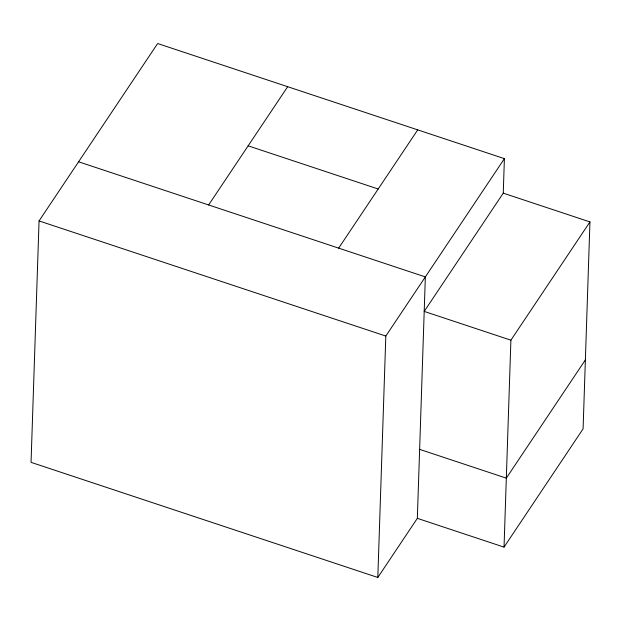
<?xml version="1.0" encoding="UTF-8"?>
<svg xmlns="http://www.w3.org/2000/svg" width="621" height="621" viewBox="0 0 621 621"><rect width="100%" height="100%" fill="white"/><g stroke="black" fill="none" stroke-linecap="round" stroke-linejoin="round"><path stroke-width="0.93" d="M417.343 518.341L504.035 547.124L510.897 340.184L424.205 311.408L503.258 193.147L504.399 158.65L157.641 43.524L39.061 220.921L31.05 462.35L377.816 577.476L417.343 518.341L425.346 276.912L78.588 161.786M377.816 577.476L385.82 336.046L504.399 158.65M503.258 193.147L589.95 221.922L583.088 428.863L504.035 547.124M208.625 204.961L287.678 86.699M338.662 248.136L417.716 129.874M510.897 340.184L589.95 221.922M585.37 359.885L506.317 478.147L419.633 449.363M248.152 145.834L378.189 189.001M39.061 220.921L385.82 336.046"/></g></svg>
